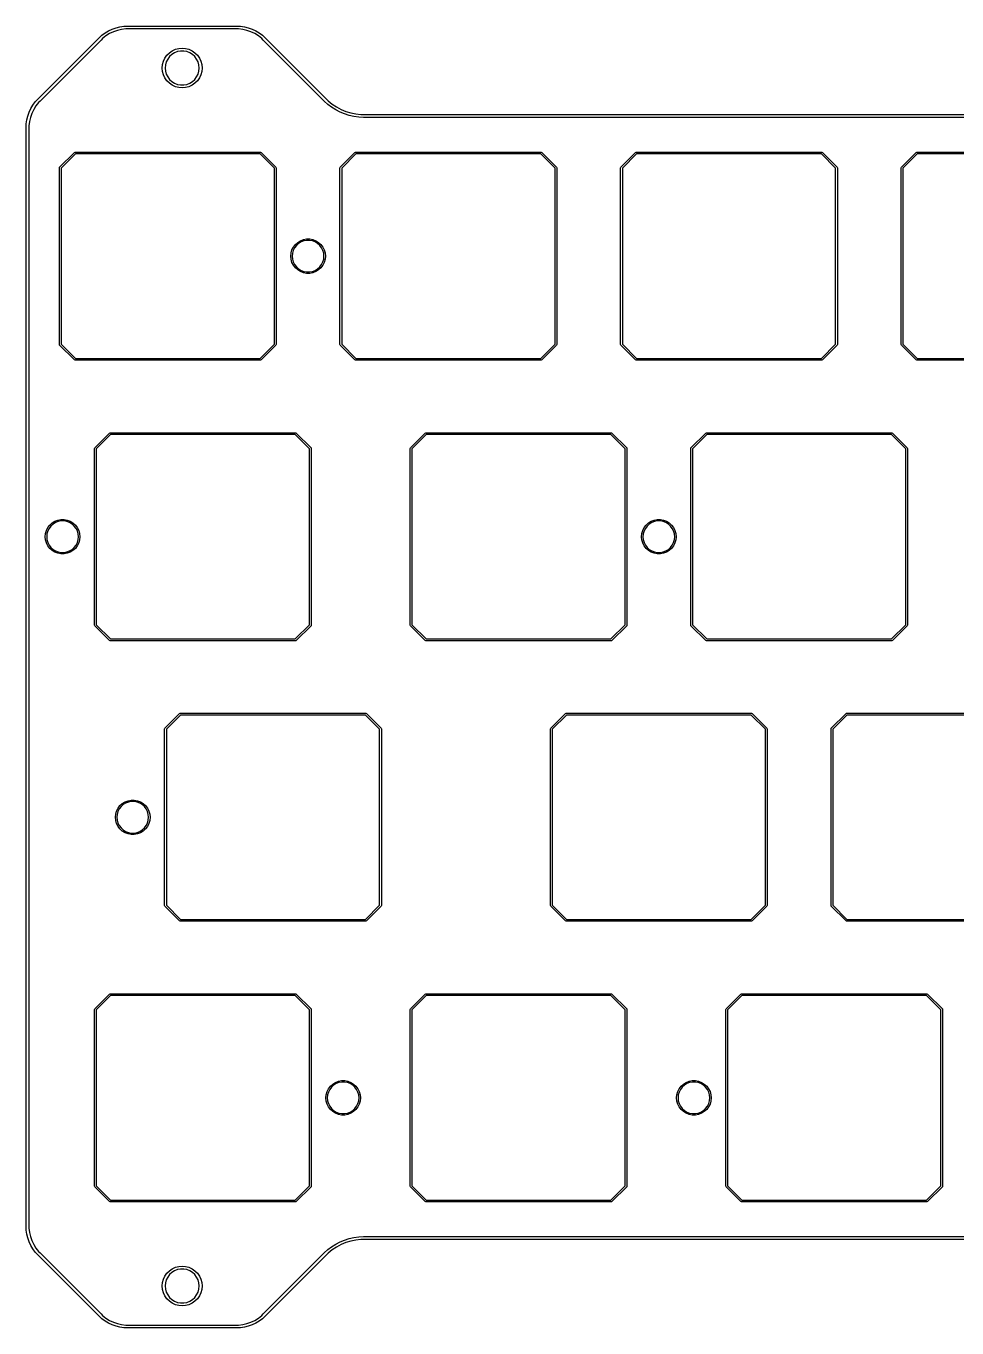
# Model space of a CAD drawing. Extents: x 0.9 to 10.47, y -4.08 to -0.6.
# Drawn here: x 0.902 to 3.391, y -4.084 to -0.604 of the extents above; entities that cross this region are included whole.
import ezdxf

# ---------------------------------------------------------------- set-up
doc = ezdxf.new("R2010")
doc.units = 0
doc.header["$MEASUREMENT"] = 0
doc.layers.add('BLACK', color=7, linetype='CONTINUOUS')

msp = doc.modelspace()

# ---------------------------------------------------------------- linework, layer by layer
at = {"layer": 'BLACK', "linetype": 'CONTINUOUS'}
for p, q in [((1.10525, -0.628392), (1.11387, -0.622005)), ((1.11387, -0.622005), (1.12306, -0.616493)), ((1.12545, -0.623976), (1.11581, -0.630034)), ((1.12306, -0.616493), (1.13275, -0.611909)), ((1.13571, -0.619036), (1.12545, -0.623976)), ((1.13275, -0.611909), (1.14285, -0.608297)), ((1.14645, -0.615275), (1.13571, -0.619036)), ((1.14285, -0.608297), (1.15325, -0.605692)), ((1.15755, -0.612741), (1.14645, -0.615275)), ((1.15325, -0.605692), (1.16385, -0.604119)), ((1.16887, -0.611467), (1.15755, -0.612741)), ((1.16385, -0.604119), (1.17456, -0.603592)), ((1.17456, -0.611466), (1.16887, -0.611467)), ((1.17456, -0.603592), (1.17456, -0.603593)), ((1.17456, -0.603593), (1.17456, -0.603593)), ((1.17456, -0.603593), (1.46471, -0.603593)), ((1.17456, -0.611467), (1.17456, -0.611466)), ((1.46471, -0.611467), (1.17456, -0.611467)), ((1.17456, -0.611467), (1.17456, -0.611467)), ((1.46471, -0.603593), (1.47542, -0.604119)), ((1.4704, -0.611467), (1.46471, -0.611467)), ((1.48172, -0.612742), (1.4704, -0.611467)), ((1.47542, -0.604119), (1.48602, -0.605692)), ((1.49282, -0.615275), (1.48172, -0.612742)), ((1.48602, -0.605692), (1.49642, -0.608297)), ((1.50357, -0.619036), (1.49282, -0.615275)), ((1.49642, -0.608297), (1.50652, -0.611909)), ((1.51383, -0.623976), (1.50357, -0.619036)), ((1.50652, -0.611909), (1.51621, -0.616493)), ((1.52347, -0.630034), (1.51383, -0.623976)), ((1.51621, -0.616493), (1.52541, -0.622005)), ((1.52541, -0.622005), (1.53402, -0.628392)), ((0.934312, -0.798589), (1.09731, -0.635592)), ((1.10288, -0.641159), (0.93988, -0.804157)), ((1.09731, -0.635592), (1.10525, -0.628392)), ((1.09731, -0.635592), (1.09731, -0.635592)), ((1.1069, -0.637134), (1.10288, -0.641159)), ((1.10288, -0.641159), (1.10288, -0.641159)), ((1.11581, -0.630034), (1.1069, -0.637134)), ((1.53237, -0.637134), (1.52347, -0.630034)), ((1.53639, -0.641159), (1.53237, -0.637134)), ((1.53402, -0.628392), (1.54196, -0.635591)), ((1.69939, -0.804157), (1.53639, -0.641159)), ((1.53639, -0.641159), (1.53639, -0.641159)), ((1.54196, -0.635591), (1.54196, -0.635592)), ((1.54196, -0.635592), (1.70496, -0.798589)), ((1.26969, -0.697619), (1.2736, -0.689222)), ((1.2736, -0.689222), (1.27892, -0.681633)), ((1.28097, -0.691861), (1.27723, -0.699372)), ((1.27892, -0.681633), (1.28547, -0.675082)), ((1.28603, -0.685165), (1.28097, -0.691861)), ((1.28547, -0.675082), (1.29306, -0.669768)), ((1.29223, -0.679512), (1.28603, -0.685165)), ((1.29936, -0.675095), (1.29223, -0.679512)), ((1.29306, -0.669768), (1.30145, -0.665853)), ((1.30719, -0.672063), (1.29936, -0.675095)), ((1.30145, -0.665853), (1.3104, -0.663455)), ((1.31544, -0.670522), (1.30719, -0.672063)), ((1.3104, -0.663455), (1.31963, -0.662648)), ((1.32383, -0.670522), (1.31544, -0.670522)), ((1.31963, -0.662648), (1.32886, -0.663455)), ((1.33207, -0.672063), (1.32383, -0.670522)), ((1.32886, -0.663455), (1.33781, -0.665853)), ((1.3399, -0.675095), (1.33207, -0.672063)), ((1.33781, -0.665853), (1.34621, -0.669768)), ((1.34703, -0.679512), (1.3399, -0.675095)), ((1.34621, -0.669768), (1.35379, -0.675082)), ((1.35323, -0.685165), (1.34703, -0.679512)), ((1.35829, -0.691861), (1.35323, -0.685165)), ((1.35379, -0.675082), (1.36035, -0.681633)), ((1.36203, -0.699372), (1.35829, -0.691861)), ((1.36035, -0.681633), (1.36566, -0.689222)), ((1.36566, -0.689222), (1.36958, -0.697619)), ((1.26648, -0.715797), (1.26729, -0.706568)), ((1.26729, -0.725027), (1.26648, -0.715797)), ((1.26729, -0.706568), (1.26969, -0.697619)), ((1.26969, -0.733975), (1.26729, -0.725027)), ((1.27494, -0.707442), (1.27416, -0.715797)), ((1.27416, -0.715797), (1.27494, -0.724152)), ((1.27723, -0.699372), (1.27494, -0.707442)), ((1.27494, -0.724152), (1.27723, -0.732223)), ((1.36433, -0.707442), (1.36203, -0.699372)), ((1.36203, -0.732223), (1.36433, -0.724152)), ((1.3651, -0.715797), (1.36433, -0.707442)), ((1.36433, -0.724152), (1.3651, -0.715797)), ((1.36958, -0.697619), (1.37197, -0.706568)), ((1.37197, -0.725027), (1.36958, -0.733975)), ((1.37197, -0.706568), (1.37278, -0.715797)), ((1.37278, -0.715797), (1.37197, -0.725027)), ((1.2736, -0.742372), (1.26969, -0.733975)), ((1.27892, -0.749961), (1.2736, -0.742372)), ((1.27723, -0.732223), (1.28097, -0.739734)), ((1.28547, -0.756512), (1.27892, -0.749961)), ((1.28097, -0.739734), (1.28603, -0.74643)), ((1.29306, -0.761826), (1.28547, -0.756512)), ((1.28603, -0.74643), (1.29223, -0.752083)), ((1.29223, -0.752083), (1.29936, -0.7565)), ((1.30145, -0.765742), (1.29306, -0.761826)), ((1.29936, -0.7565), (1.30719, -0.759531)), ((1.30719, -0.759531), (1.31544, -0.761073)), ((1.31544, -0.761073), (1.32383, -0.761073)), ((1.32383, -0.761073), (1.33207, -0.759531)), ((1.33207, -0.759531), (1.3399, -0.7565)), ((1.34621, -0.761826), (1.33781, -0.765742)), ((1.3399, -0.7565), (1.34703, -0.752083)), ((1.35379, -0.756512), (1.34621, -0.761826)), ((1.34703, -0.752083), (1.35323, -0.74643)), ((1.35323, -0.74643), (1.35829, -0.739734)), ((1.36035, -0.749961), (1.35379, -0.756512)), ((1.35829, -0.739734), (1.36203, -0.732223)), ((1.36566, -0.742372), (1.36035, -0.749961)), ((1.36958, -0.733975), (1.36566, -0.742372)), ((0.927112, -0.806533), (0.934312, -0.798589)), ((0.934312, -0.798589), (0.934312, -0.798589)), ((1.3104, -0.768139), (1.30145, -0.765742)), ((1.31963, -0.768947), (1.3104, -0.768139)), ((1.32886, -0.768139), (1.31963, -0.768947)), ((1.33781, -0.765742), (1.32886, -0.768139)), ((1.70496, -0.798589), (1.70985, -0.803478)), ((0.907018, -0.844128), (0.910629, -0.834033)), ((0.910629, -0.834033), (0.915213, -0.824341)), ((0.915213, -0.824341), (0.920725, -0.815145)), ((0.922697, -0.826726), (0.917757, -0.836985)), ((0.920725, -0.815145), (0.927112, -0.806533)), ((0.928755, -0.817085), (0.922697, -0.826726)), ((0.935854, -0.808182), (0.928755, -0.817085)), ((0.93988, -0.804157), (0.935854, -0.808182)), ((0.93988, -0.804157), (0.93988, -0.804157)), ((1.70895, -0.812916), (1.69939, -0.804157)), ((1.69939, -0.804157), (1.69939, -0.804157)), ((1.71924, -0.820809), (1.70895, -0.812916)), ((1.70985, -0.803478), (1.72054, -0.812251)), ((1.73017, -0.827775), (1.71924, -0.820809)), ((1.72054, -0.812251), (1.73204, -0.819934)), ((1.74167, -0.833762), (1.73017, -0.827775)), ((1.73204, -0.819934), (1.74423, -0.826453)), ((1.75365, -0.838724), (1.74167, -0.833762)), ((1.74423, -0.826453), (1.75701, -0.831745)), ((1.75701, -0.831745), (1.77024, -0.835759)), ((0.902313, -0.875842), (0.902839, -0.865133)), ((0.902839, -0.865133), (0.904412, -0.854528)), ((0.904412, -0.854528), (0.907018, -0.844128)), ((0.911462, -0.858834), (0.910187, -0.870148)), ((0.913996, -0.847732), (0.911462, -0.858834)), ((0.917757, -0.836985), (0.913996, -0.847732)), ((1.76602, -0.842623), (1.75365, -0.838724)), ((1.77868, -0.845429), (1.76602, -0.842623)), ((1.77024, -0.835759), (1.78381, -0.838457)), ((1.79153, -0.847121), (1.77868, -0.845429)), ((1.78381, -0.838457), (1.79757, -0.839813)), ((1.80448, -0.847687), (1.79153, -0.847121)), ((1.79757, -0.839813), (1.80448, -0.839813)), ((1.80448, -0.839813), (9.57052, -0.839813)), ((9.57052, -0.847687), (1.80448, -0.847687)), ((1.80448, -0.847687), (1.80448, -0.847687)), ((1.80448, -0.847687), (1.80448, -0.847687)), ((0.902313, -3.81166), (0.902313, -0.875842)), ((0.902313, -0.875842), (0.902313, -0.875842)), ((0.910187, -0.870148), (0.910187, -0.875842)), ((0.910187, -0.875842), (0.910187, -0.875842)), ((0.910187, -0.875842), (0.910187, -3.81166)), ((0.992178, -0.980859), (1.03155, -0.941489)), ((1.0342, -0.945522), (0.996211, -0.983508)), ((1.03155, -0.941489), (1.03322, -0.940797)), ((1.03322, -0.940797), (1.52928, -0.940797)), ((1.5283, -0.945522), (1.0342, -0.945522)), ((1.56629, -0.983508), (1.5283, -0.945522)), ((1.52928, -0.940797), (1.53095, -0.941489)), ((1.53095, -0.941489), (1.53095, -0.941489)), ((1.53095, -0.941489), (1.57032, -0.980859)), ((1.74218, -0.980859), (1.78155, -0.941489)), ((1.7842, -0.945522), (1.74621, -0.983508)), ((1.78155, -0.941489), (1.78322, -0.940797)), ((1.78322, -0.940797), (2.27928, -0.940797)), ((2.2783, -0.945522), (1.7842, -0.945522)), ((2.31629, -0.983508), (2.2783, -0.945522)), ((2.27928, -0.940797), (2.28095, -0.941489)), ((2.28095, -0.941489), (2.28095, -0.941489)), ((2.28095, -0.941489), (2.32032, -0.980859)), ((2.49218, -0.980859), (2.53155, -0.941489)), ((2.5342, -0.945522), (2.49621, -0.983508)), ((2.53155, -0.941489), (2.53322, -0.940797)), ((2.53322, -0.940797), (3.02928, -0.940797)), ((3.0283, -0.945522), (2.5342, -0.945522)), ((3.06629, -0.983508), (3.0283, -0.945522)), ((3.02928, -0.940797), (3.03095, -0.941489)), ((3.03095, -0.941489), (3.03095, -0.941489)), ((3.03095, -0.941489), (3.07032, -0.980859)), ((3.24218, -0.980859), (3.28155, -0.941489)), ((3.2842, -0.945522), (3.24621, -0.983508)), ((3.28155, -0.941489), (3.28322, -0.940797)), ((3.28322, -0.940797), (3.77928, -0.940797)), ((3.7783, -0.945522), (3.2842, -0.945522)), ((0.991486, -0.98253), (0.992178, -0.980859)), ((0.991486, -1.45497), (0.991486, -0.98253)), ((0.992178, -0.980859), (0.992178, -0.980859)), ((0.996211, -0.983508), (0.996211, -1.45399)), ((1.56629, -1.45399), (1.56629, -0.983508)), ((1.57032, -0.980859), (1.57101, -0.982529)), ((1.57101, -0.982529), (1.57101, -0.98253)), ((1.57101, -0.98253), (1.57101, -1.45497)), ((1.74149, -0.98253), (1.74218, -0.980859)), ((1.74149, -1.45497), (1.74149, -0.98253)), ((1.74218, -0.980859), (1.74218, -0.980859)), ((1.74621, -0.983508), (1.74621, -1.45399)), ((2.31629, -1.45399), (2.31629, -0.983508)), ((2.32032, -0.980859), (2.32101, -0.982529)), ((2.32101, -0.982529), (2.32101, -0.98253)), ((2.32101, -0.98253), (2.32101, -1.45497)), ((2.49149, -0.98253), (2.49218, -0.980859)), ((2.49149, -1.45497), (2.49149, -0.98253)), ((2.49218, -0.980859), (2.49218, -0.980859)), ((2.49621, -0.983508), (2.49621, -1.45399)), ((3.06629, -1.45399), (3.06629, -0.983508)), ((3.07032, -0.980859), (3.07101, -0.98253)), ((3.07101, -0.98253), (3.07101, -1.45497)), ((3.24149, -0.98253), (3.24218, -0.980859)), ((3.24149, -1.45497), (3.24149, -0.98253)), ((3.24218, -0.980859), (3.24218, -0.980859)), ((3.24621, -0.983508), (3.24621, -1.45399)), ((1.62214, -1.18765), (1.62843, -1.18191)), ((1.62843, -1.18191), (1.63567, -1.17743)), ((1.63735, -1.18079), (1.63069, -1.18491)), ((1.63567, -1.17743), (1.64362, -1.17435)), ((1.64464, -1.17796), (1.63735, -1.18079)), ((1.64362, -1.17435), (1.65199, -1.17278)), ((1.65234, -1.17652), (1.64464, -1.17796)), ((1.65199, -1.17278), (1.66051, -1.17278)), ((1.66016, -1.17652), (1.65234, -1.17652)), ((1.66786, -1.17796), (1.66016, -1.17652)), ((1.66051, -1.17278), (1.66888, -1.17435)), ((1.67515, -1.18079), (1.66786, -1.17796)), ((1.66888, -1.17435), (1.67683, -1.17743)), ((1.68181, -1.18491), (1.67515, -1.18079)), ((1.67683, -1.17743), (1.68407, -1.18191)), ((1.68407, -1.18191), (1.69036, -1.18765)), ((1.61009, -1.21875), (1.61087, -1.21027)), ((1.61087, -1.21027), (1.6132, -1.20207)), ((1.6132, -1.20207), (1.617, -1.19445)), ((1.61457, -1.21096), (1.61384, -1.21875)), ((1.61671, -1.20343), (1.61457, -1.21096)), ((1.6202, -1.19643), (1.61671, -1.20343)), ((1.617, -1.19445), (1.62214, -1.18765)), ((1.62491, -1.19018), (1.6202, -1.19643)), ((1.63069, -1.18491), (1.62491, -1.19018)), ((1.68759, -1.19018), (1.68181, -1.18491)), ((1.6923, -1.19643), (1.68759, -1.19018)), ((1.69036, -1.18765), (1.6955, -1.19445)), ((1.69579, -1.20343), (1.6923, -1.19643)), ((1.6955, -1.19445), (1.6993, -1.20207)), ((1.69793, -1.21096), (1.69579, -1.20343)), ((1.69866, -1.21875), (1.69793, -1.21096)), ((1.6993, -1.20207), (1.70163, -1.21027)), ((1.70163, -1.21027), (1.70241, -1.21875)), ((1.61087, -1.22723), (1.61009, -1.21875)), ((1.6132, -1.23543), (1.61087, -1.22723)), ((1.617, -1.24305), (1.6132, -1.23543)), ((1.61384, -1.21875), (1.61457, -1.22654)), ((1.61457, -1.22654), (1.61671, -1.23407)), ((1.61671, -1.23407), (1.6202, -1.24107)), ((1.62214, -1.24985), (1.617, -1.24305)), ((1.6202, -1.24107), (1.62491, -1.24732)), ((1.62843, -1.25559), (1.62214, -1.24985)), ((1.62491, -1.24732), (1.63069, -1.25259)), ((1.63069, -1.25259), (1.63735, -1.25671)), ((1.67515, -1.25671), (1.68181, -1.25259)), ((1.68181, -1.25259), (1.68759, -1.24732)), ((1.69036, -1.24985), (1.68407, -1.25559)), ((1.68759, -1.24732), (1.6923, -1.24107)), ((1.6955, -1.24305), (1.69036, -1.24985)), ((1.6923, -1.24107), (1.69579, -1.23407)), ((1.6993, -1.23543), (1.6955, -1.24305)), ((1.69579, -1.23407), (1.69793, -1.22654)), ((1.69793, -1.22654), (1.69866, -1.21875)), ((1.70163, -1.22723), (1.6993, -1.23543)), ((1.70241, -1.21875), (1.70163, -1.22723)), ((1.63567, -1.26007), (1.62843, -1.25559)), ((1.64362, -1.26315), (1.63567, -1.26007)), ((1.63735, -1.25671), (1.64464, -1.25954)), ((1.65199, -1.26472), (1.64362, -1.26315)), ((1.64464, -1.25954), (1.65234, -1.26098)), ((1.66051, -1.26472), (1.65199, -1.26472)), ((1.65234, -1.26098), (1.66016, -1.26098)), ((1.66016, -1.26098), (1.66786, -1.25954)), ((1.66888, -1.26315), (1.66051, -1.26472)), ((1.66786, -1.25954), (1.67515, -1.25671)), ((1.67683, -1.26007), (1.66888, -1.26315)), ((1.68407, -1.25559), (1.67683, -1.26007)), ((0.992178, -1.45664), (0.991486, -1.45497)), ((1.03155, -1.49601), (0.992178, -1.45664)), ((0.996211, -1.45399), (1.0342, -1.49198)), ((1.5283, -1.49198), (1.56629, -1.45399)), ((1.57032, -1.45664), (1.53095, -1.49601)), ((1.57101, -1.45497), (1.57032, -1.45664)), ((1.74218, -1.45664), (1.74149, -1.45497)), ((1.78155, -1.49601), (1.74218, -1.45664)), ((1.74218, -1.45664), (1.74218, -1.45664)), ((1.74621, -1.45399), (1.7842, -1.49198)), ((2.2783, -1.49198), (2.31629, -1.45399)), ((2.32032, -1.45664), (2.28095, -1.49601)), ((2.32101, -1.45497), (2.32032, -1.45664)), ((2.49218, -1.45664), (2.49149, -1.45497)), ((2.53155, -1.49601), (2.49218, -1.45664)), ((2.49218, -1.45664), (2.49218, -1.45664)), ((2.49621, -1.45399), (2.5342, -1.49198)), ((3.0283, -1.49198), (3.06629, -1.45399)), ((3.07032, -1.45664), (3.03095, -1.49601)), ((3.07101, -1.45497), (3.07032, -1.45664)), ((3.24218, -1.45664), (3.24149, -1.45497)), ((3.28155, -1.49601), (3.24218, -1.45664)), ((3.24218, -1.45664), (3.24218, -1.45664)), ((3.24621, -1.45399), (3.2842, -1.49198)), ((1.03322, -1.4967), (1.03155, -1.49601)), ((1.0342, -1.49198), (1.5283, -1.49198)), ((1.53095, -1.49601), (1.52928, -1.4967)), ((1.78322, -1.4967), (1.78155, -1.49601)), ((1.7842, -1.49198), (2.2783, -1.49198)), ((2.28095, -1.49601), (2.27928, -1.4967)), ((2.53322, -1.4967), (2.53155, -1.49601)), ((2.5342, -1.49198), (3.0283, -1.49198)), ((3.03095, -1.49601), (3.02928, -1.4967)), ((3.28322, -1.4967), (3.28155, -1.49601)), ((3.2842, -1.49198), (3.7783, -1.49198)), ((1.52928, -1.4967), (1.03322, -1.4967)), ((2.27928, -1.4967), (1.78322, -1.4967)), ((3.02928, -1.4967), (2.53322, -1.4967)), ((3.77928, -1.4967), (3.28322, -1.4967)), ((1.08593, -1.73086), (1.1253, -1.69149)), ((1.12795, -1.69552), (1.08996, -1.73351)), ((1.1253, -1.69149), (1.12697, -1.6908)), ((1.12697, -1.6908), (1.62303, -1.6908)), ((1.62205, -1.69552), (1.12795, -1.69552)), ((1.66004, -1.73351), (1.62205, -1.69552)), ((1.62303, -1.6908), (1.6247, -1.69149)), ((1.6247, -1.69149), (1.6247, -1.69149)), ((1.6247, -1.69149), (1.66407, -1.73086)), ((1.92968, -1.73086), (1.96905, -1.69149)), ((1.9717, -1.69552), (1.93371, -1.73351)), ((1.96905, -1.69149), (1.97072, -1.6908)), ((1.97072, -1.6908), (2.46678, -1.6908)), ((2.4658, -1.69552), (1.9717, -1.69552)), ((2.50379, -1.73351), (2.4658, -1.69552)), ((2.46678, -1.6908), (2.46845, -1.69149)), ((2.46845, -1.69149), (2.46845, -1.69149)), ((2.46845, -1.69149), (2.50782, -1.73086)), ((2.67968, -1.73086), (2.71905, -1.69149)), ((2.7217, -1.69552), (2.68371, -1.73351)), ((2.71905, -1.69149), (2.72072, -1.6908)), ((2.72072, -1.6908), (3.21678, -1.6908)), ((3.2158, -1.69552), (2.7217, -1.69552)), ((3.25379, -1.73351), (3.2158, -1.69552)), ((3.21678, -1.6908), (3.21845, -1.69149)), ((3.21845, -1.69149), (3.21845, -1.69149)), ((3.21845, -1.69149), (3.25782, -1.73086)), ((1.08524, -1.73253), (1.08593, -1.73086)), ((1.08524, -2.20497), (1.08524, -1.73253)), ((1.08593, -1.73086), (1.08593, -1.73086)), ((1.08996, -1.73351), (1.08996, -2.20399)), ((1.66004, -2.20399), (1.66004, -1.73351)), ((1.66407, -1.73086), (1.66476, -1.73253)), ((1.66476, -1.73253), (1.66476, -1.73253)), ((1.66476, -1.73253), (1.66476, -2.20497)), ((1.92899, -1.73253), (1.92968, -1.73086)), ((1.92899, -2.20497), (1.92899, -1.73253)), ((1.92968, -1.73086), (1.92968, -1.73086)), ((1.93371, -1.73351), (1.93371, -2.20399)), ((2.50379, -2.20399), (2.50379, -1.73351)), ((2.50782, -1.73086), (2.50851, -1.73253)), ((2.50851, -1.73253), (2.50851, -1.73253)), ((2.50851, -1.73253), (2.50851, -2.20497)), ((2.67899, -1.73253), (2.67968, -1.73086)), ((2.67899, -2.20497), (2.67899, -1.73253)), ((2.68371, -1.73351), (2.68371, -2.20399)), ((3.25379, -2.20399), (3.25379, -1.73351)), ((3.25782, -1.73086), (3.25851, -1.73253)), ((3.25851, -1.73253), (3.25851, -1.73253)), ((3.25851, -1.73253), (3.25851, -2.20497)), ((0.956955, -1.95207), (0.960752, -1.94445)), ((0.963945, -1.94643), (0.960457, -1.95343)), ((0.960752, -1.94445), (0.965885, -1.93765)), ((0.968661, -1.94018), (0.963945, -1.94643)), ((0.965885, -1.93765), (0.972181, -1.93191)), ((0.974444, -1.93491), (0.968661, -1.94018)), ((0.972181, -1.93191), (0.979424, -1.92743)), ((0.981098, -1.93079), (0.974444, -1.93491)), ((0.979424, -1.92743), (0.987367, -1.92435)), ((0.988395, -1.92796), (0.981098, -1.93079)), ((0.987367, -1.92435), (0.995741, -1.92278)), ((0.996087, -1.92652), (0.988395, -1.92796)), ((0.995741, -1.92278), (1.00426, -1.92278)), ((1.00391, -1.92652), (0.996087, -1.92652)), ((1.01161, -1.92796), (1.00391, -1.92652)), ((1.00426, -1.92278), (1.01263, -1.92435)), ((1.0189, -1.93079), (1.01161, -1.92796)), ((1.01263, -1.92435), (1.02058, -1.92743)), ((1.02556, -1.93491), (1.0189, -1.93079)), ((1.02058, -1.92743), (1.02782, -1.93191)), ((1.03134, -1.94018), (1.02556, -1.93491)), ((1.02782, -1.93191), (1.03411, -1.93765)), ((1.03605, -1.94643), (1.03134, -1.94018)), ((1.03411, -1.93765), (1.03925, -1.94445)), ((1.03954, -1.95343), (1.03605, -1.94643)), ((1.03925, -1.94445), (1.04305, -1.95207)), ((2.5507, -1.95207), (2.5545, -1.94445)), ((2.5577, -1.94643), (2.55421, -1.95343)), ((2.5545, -1.94445), (2.55964, -1.93765)), ((2.56241, -1.94018), (2.5577, -1.94643)), ((2.55964, -1.93765), (2.56593, -1.93191)), ((2.56819, -1.93491), (2.56241, -1.94018)), ((2.56593, -1.93191), (2.57317, -1.92743)), ((2.57485, -1.93079), (2.56819, -1.93491)), ((2.57317, -1.92743), (2.58112, -1.92435)), ((2.58214, -1.92796), (2.57485, -1.93079)), ((2.58112, -1.92435), (2.58949, -1.92278)), ((2.58984, -1.92652), (2.58214, -1.92796)), ((2.58949, -1.92278), (2.59801, -1.92278)), ((2.59766, -1.92652), (2.58984, -1.92652)), ((2.60536, -1.92796), (2.59766, -1.92652)), ((2.59801, -1.92278), (2.60638, -1.92435)), ((2.61265, -1.93079), (2.60536, -1.92796)), ((2.60638, -1.92435), (2.61433, -1.92743)), ((2.61931, -1.93491), (2.61265, -1.93079)), ((2.61433, -1.92743), (2.62157, -1.93191)), ((2.62509, -1.94018), (2.61931, -1.93491)), ((2.62157, -1.93191), (2.62786, -1.93765)), ((2.6298, -1.94643), (2.62509, -1.94018)), ((2.62786, -1.93765), (2.633, -1.94445)), ((2.63329, -1.95343), (2.6298, -1.94643)), ((2.633, -1.94445), (2.6368, -1.95207)), ((0.953837, -1.96875), (0.954623, -1.96027)), ((0.954623, -1.97723), (0.953837, -1.96875)), ((0.954623, -1.96027), (0.956955, -1.95207)), ((0.956955, -1.98543), (0.954623, -1.97723)), ((0.958315, -1.96096), (0.957593, -1.96875)), ((0.957593, -1.96875), (0.958315, -1.97654)), ((0.960457, -1.95343), (0.958315, -1.96096)), ((0.958315, -1.97654), (0.960457, -1.98407)), ((1.04168, -1.96096), (1.03954, -1.95343)), ((1.03954, -1.98407), (1.04168, -1.97654)), ((1.04241, -1.96875), (1.04168, -1.96096)), ((1.04168, -1.97654), (1.04241, -1.96875)), ((1.04305, -1.95207), (1.04538, -1.96027)), ((1.04538, -1.97723), (1.04305, -1.98543)), ((1.04538, -1.96027), (1.04616, -1.96875)), ((1.04616, -1.96875), (1.04538, -1.97723)), ((2.54759, -1.96875), (2.54837, -1.96027)), ((2.54837, -1.97723), (2.54759, -1.96875)), ((2.54837, -1.96027), (2.5507, -1.95207)), ((2.5507, -1.98543), (2.54837, -1.97723)), ((2.55207, -1.96096), (2.55134, -1.96875)), ((2.55134, -1.96875), (2.55207, -1.97654)), ((2.55421, -1.95343), (2.55207, -1.96096)), ((2.55207, -1.97654), (2.55421, -1.98407)), ((2.63543, -1.96096), (2.63329, -1.95343)), ((2.63329, -1.98407), (2.63543, -1.97654)), ((2.63616, -1.96875), (2.63543, -1.96096)), ((2.63543, -1.97654), (2.63616, -1.96875)), ((2.6368, -1.95207), (2.63913, -1.96027)), ((2.63913, -1.97723), (2.6368, -1.98543)), ((2.63913, -1.96027), (2.63991, -1.96875)), ((2.63991, -1.96875), (2.63913, -1.97723)), ((0.960752, -1.99305), (0.956955, -1.98543)), ((0.960457, -1.98407), (0.963945, -1.99107)), ((0.965885, -1.99985), (0.960752, -1.99305)), ((0.963945, -1.99107), (0.968661, -1.99732)), ((0.972181, -2.00559), (0.965885, -1.99985)), ((0.968661, -1.99732), (0.974444, -2.00259)), ((0.979424, -2.01007), (0.972181, -2.00559)), ((0.974444, -2.00259), (0.981098, -2.00671)), ((0.987367, -2.01315), (0.979424, -2.01007)), ((0.981098, -2.00671), (0.988395, -2.00954)), ((0.995741, -2.01472), (0.987367, -2.01315)), ((0.988395, -2.00954), (0.996087, -2.01098)), ((1.00426, -2.01472), (0.995741, -2.01472)), ((0.996087, -2.01098), (1.00391, -2.01098)), ((1.00391, -2.01098), (1.01161, -2.00954)), ((1.01263, -2.01315), (1.00426, -2.01472)), ((1.01161, -2.00954), (1.0189, -2.00671)), ((1.02058, -2.01007), (1.01263, -2.01315)), ((1.0189, -2.00671), (1.02556, -2.00259)), ((1.02782, -2.00559), (1.02058, -2.01007)), ((1.02556, -2.00259), (1.03134, -1.99732)), ((1.03411, -1.99985), (1.02782, -2.00559)), ((1.03134, -1.99732), (1.03605, -1.99107)), ((1.03925, -1.99305), (1.03411, -1.99985)), ((1.03605, -1.99107), (1.03954, -1.98407)), ((1.04305, -1.98543), (1.03925, -1.99305)), ((2.5545, -1.99305), (2.5507, -1.98543)), ((2.55421, -1.98407), (2.5577, -1.99107)), ((2.55964, -1.99985), (2.5545, -1.99305)), ((2.5577, -1.99107), (2.56241, -1.99732)), ((2.56593, -2.00559), (2.55964, -1.99985)), ((2.56241, -1.99732), (2.56819, -2.00259)), ((2.57317, -2.01007), (2.56593, -2.00559)), ((2.56819, -2.00259), (2.57485, -2.00671)), ((2.58112, -2.01315), (2.57317, -2.01007)), ((2.57485, -2.00671), (2.58214, -2.00954)), ((2.58949, -2.01472), (2.58112, -2.01315)), ((2.58214, -2.00954), (2.58984, -2.01098)), ((2.59801, -2.01472), (2.58949, -2.01472)), ((2.58984, -2.01098), (2.59766, -2.01098)), ((2.59766, -2.01098), (2.60536, -2.00954)), ((2.60638, -2.01315), (2.59801, -2.01472)), ((2.60536, -2.00954), (2.61265, -2.00671)), ((2.61433, -2.01007), (2.60638, -2.01315)), ((2.61265, -2.00671), (2.61931, -2.00259)), ((2.62157, -2.00559), (2.61433, -2.01007)), ((2.61931, -2.00259), (2.62509, -1.99732)), ((2.62786, -1.99985), (2.62157, -2.00559)), ((2.62509, -1.99732), (2.6298, -1.99107)), ((2.633, -1.99305), (2.62786, -1.99985)), ((2.6298, -1.99107), (2.63329, -1.98407)), ((2.6368, -1.98543), (2.633, -1.99305)), ((1.08593, -2.20664), (1.08524, -2.20497)), ((1.1253, -2.24601), (1.08593, -2.20664)), ((1.08593, -2.20664), (1.08593, -2.20664)), ((1.08996, -2.20399), (1.12795, -2.24198)), ((1.62205, -2.24198), (1.66004, -2.20399)), ((1.66407, -2.20664), (1.6247, -2.24601)), ((1.66476, -2.20497), (1.66407, -2.20664)), ((1.92968, -2.20664), (1.92899, -2.20497)), ((1.96905, -2.24601), (1.92968, -2.20664)), ((1.92968, -2.20664), (1.92968, -2.20664)), ((1.93371, -2.20399), (1.9717, -2.24198)), ((2.4658, -2.24198), (2.50379, -2.20399)), ((2.50782, -2.20664), (2.46845, -2.24601)), ((2.50851, -2.20497), (2.50782, -2.20664)), ((2.67968, -2.20664), (2.67899, -2.20497)), ((2.71905, -2.24601), (2.67968, -2.20664)), ((2.67968, -2.20664), (2.67968, -2.20664)), ((2.68371, -2.20399), (2.7217, -2.24198)), ((3.2158, -2.24198), (3.25379, -2.20399)), ((3.25782, -2.20664), (3.21845, -2.24601)), ((3.25851, -2.20497), (3.25782, -2.20664)), ((1.12697, -2.2467), (1.1253, -2.24601)), ((1.62303, -2.2467), (1.12697, -2.2467)), ((1.12795, -2.24198), (1.62205, -2.24198)), ((1.6247, -2.24601), (1.62303, -2.2467)), ((1.6247, -2.24601), (1.6247, -2.24601)), ((1.97072, -2.2467), (1.96905, -2.24601)), ((2.46678, -2.2467), (1.97072, -2.2467)), ((1.9717, -2.24198), (2.4658, -2.24198)), ((2.46845, -2.24601), (2.46678, -2.2467)), ((2.46845, -2.24601), (2.46845, -2.24601)), ((2.72072, -2.2467), (2.71905, -2.24601)), ((3.21678, -2.2467), (2.72072, -2.2467)), ((2.7217, -2.24198), (3.2158, -2.24198)), ((3.21845, -2.24601), (3.21678, -2.2467)), ((3.21845, -2.24601), (3.21845, -2.24601)), ((1.27343, -2.48086), (1.3128, -2.44149)), ((1.31545, -2.44552), (1.27746, -2.48351)), ((1.3128, -2.44149), (1.31447, -2.4408)), ((1.31447, -2.4408), (1.81053, -2.4408)), ((1.80955, -2.44552), (1.31545, -2.44552)), ((1.84754, -2.48351), (1.80955, -2.44552)), ((1.81053, -2.4408), (1.8122, -2.44149)), ((1.8122, -2.44149), (1.8122, -2.44149)), ((1.8122, -2.44149), (1.85157, -2.48086)), ((2.30468, -2.48086), (2.34405, -2.44149)), ((2.3467, -2.44552), (2.30871, -2.48351)), ((2.34405, -2.44149), (2.34572, -2.4408)), ((2.34572, -2.4408), (2.84178, -2.4408)), ((2.8408, -2.44552), (2.3467, -2.44552)), ((2.87879, -2.48351), (2.8408, -2.44552)), ((2.84178, -2.4408), (2.84345, -2.44149)), ((2.84345, -2.44149), (2.84345, -2.44149)), ((2.84345, -2.44149), (2.88282, -2.48086)), ((3.05468, -2.48086), (3.09405, -2.44149)), ((3.0967, -2.44552), (3.05871, -2.48351)), ((3.09405, -2.44149), (3.09572, -2.4408)), ((3.09572, -2.4408), (3.59178, -2.4408)), ((3.5908, -2.44552), (3.0967, -2.44552)), ((1.27274, -2.48253), (1.27343, -2.48086)), ((1.27274, -2.95497), (1.27274, -2.48253)), ((1.27343, -2.48086), (1.27343, -2.48086)), ((1.27746, -2.48351), (1.27746, -2.95399)), ((1.84754, -2.95399), (1.84754, -2.48351)), ((1.85157, -2.48086), (1.85226, -2.48253)), ((1.85226, -2.48253), (1.85226, -2.95497)), ((2.30399, -2.48253), (2.30468, -2.48086)), ((2.30399, -2.95497), (2.30399, -2.48253)), ((2.30468, -2.48086), (2.30468, -2.48086)), ((2.30871, -2.48351), (2.30871, -2.95399)), ((2.87879, -2.95399), (2.87879, -2.48351)), ((2.88282, -2.48086), (2.88351, -2.48253)), ((2.88351, -2.48253), (2.88351, -2.95497)), ((3.05399, -2.48253), (3.05468, -2.48086)), ((3.05399, -2.95497), (3.05399, -2.48253)), ((3.05468, -2.48086), (3.05468, -2.48086)), ((3.05871, -2.48351), (3.05871, -2.95399)), ((1.15968, -2.68191), (1.16692, -2.67743)), ((1.16692, -2.67743), (1.17487, -2.67435)), ((1.17589, -2.67796), (1.1686, -2.68079)), ((1.17487, -2.67435), (1.18324, -2.67278)), ((1.18359, -2.67652), (1.17589, -2.67796)), ((1.18324, -2.67278), (1.19176, -2.67278)), ((1.19141, -2.67652), (1.18359, -2.67652)), ((1.19911, -2.67796), (1.19141, -2.67652)), ((1.19176, -2.67278), (1.20013, -2.67435)), ((1.2064, -2.68079), (1.19911, -2.67796)), ((1.20013, -2.67435), (1.20808, -2.67743)), ((1.20808, -2.67743), (1.21532, -2.68191)), ((1.14134, -2.71875), (1.14212, -2.71027)), ((1.14212, -2.71027), (1.14445, -2.70207)), ((1.14445, -2.70207), (1.14825, -2.69445)), ((1.14582, -2.71096), (1.14509, -2.71875)), ((1.14796, -2.70343), (1.14582, -2.71096)), ((1.15145, -2.69643), (1.14796, -2.70343)), ((1.14825, -2.69445), (1.15339, -2.68765)), ((1.15616, -2.69018), (1.15145, -2.69643)), ((1.15339, -2.68765), (1.15968, -2.68191)), ((1.16194, -2.68491), (1.15616, -2.69018)), ((1.1686, -2.68079), (1.16194, -2.68491)), ((1.21306, -2.68491), (1.2064, -2.68079)), ((1.21884, -2.69018), (1.21306, -2.68491)), ((1.21532, -2.68191), (1.22161, -2.68765)), ((1.22355, -2.69643), (1.21884, -2.69018)), ((1.22161, -2.68765), (1.22675, -2.69445)), ((1.22704, -2.70343), (1.22355, -2.69643)), ((1.22675, -2.69445), (1.23055, -2.70207)), ((1.22918, -2.71096), (1.22704, -2.70343)), ((1.22991, -2.71875), (1.22918, -2.71096)), ((1.23055, -2.70207), (1.23288, -2.71027)), ((1.23288, -2.71027), (1.23366, -2.71875)), ((1.14212, -2.72723), (1.14134, -2.71875)), ((1.14445, -2.73543), (1.14212, -2.72723)), ((1.14825, -2.74305), (1.14445, -2.73543)), ((1.14509, -2.71875), (1.14582, -2.72654)), ((1.14582, -2.72654), (1.14796, -2.73407)), ((1.14796, -2.73407), (1.15145, -2.74107)), ((1.15339, -2.74985), (1.14825, -2.74305)), ((1.15145, -2.74107), (1.15616, -2.74732)), ((1.15616, -2.74732), (1.16194, -2.75259)), ((1.21306, -2.75259), (1.21884, -2.74732)), ((1.21884, -2.74732), (1.22355, -2.74107)), ((1.22675, -2.74305), (1.22161, -2.74985)), ((1.22355, -2.74107), (1.22704, -2.73407)), ((1.23055, -2.73543), (1.22675, -2.74305)), ((1.22704, -2.73407), (1.22918, -2.72654)), ((1.22918, -2.72654), (1.22991, -2.71875)), ((1.23288, -2.72723), (1.23055, -2.73543)), ((1.23366, -2.71875), (1.23288, -2.72723)), ((1.15968, -2.75559), (1.15339, -2.74985)), ((1.16692, -2.76007), (1.15968, -2.75559)), ((1.16194, -2.75259), (1.1686, -2.75671)), ((1.17487, -2.76315), (1.16692, -2.76007)), ((1.1686, -2.75671), (1.17589, -2.75954)), ((1.18324, -2.76472), (1.17487, -2.76315)), ((1.17589, -2.75954), (1.18359, -2.76098)), ((1.19176, -2.76472), (1.18324, -2.76472)), ((1.18359, -2.76098), (1.19141, -2.76098)), ((1.19141, -2.76098), (1.19911, -2.75954)), ((1.20013, -2.76315), (1.19176, -2.76472)), ((1.19911, -2.75954), (1.2064, -2.75671)), ((1.20808, -2.76007), (1.20013, -2.76315)), ((1.2064, -2.75671), (1.21306, -2.75259)), ((1.21532, -2.75559), (1.20808, -2.76007)), ((1.22161, -2.74985), (1.21532, -2.75559)), ((1.27343, -2.95664), (1.27274, -2.95497)), ((1.3128, -2.99601), (1.27343, -2.95664)), ((1.27746, -2.95399), (1.31545, -2.99198)), ((1.80955, -2.99198), (1.84754, -2.95399)), ((1.85157, -2.95664), (1.8122, -2.99601)), ((1.85226, -2.95497), (1.85157, -2.95664)), ((2.30468, -2.95664), (2.30399, -2.95497)), ((2.34405, -2.99601), (2.30468, -2.95664)), ((2.30871, -2.95399), (2.3467, -2.99198)), ((2.8408, -2.99198), (2.87879, -2.95399)), ((2.88282, -2.95664), (2.84345, -2.99601)), ((2.88351, -2.95497), (2.88282, -2.95664)), ((3.05468, -2.95664), (3.05399, -2.95497)), ((3.09405, -2.99601), (3.05468, -2.95664)), ((3.05871, -2.95399), (3.0967, -2.99198)), ((1.31545, -2.99198), (1.80955, -2.99198)), ((2.3467, -2.99198), (2.8408, -2.99198)), ((3.0967, -2.99198), (3.5908, -2.99198)), ((1.31447, -2.9967), (1.3128, -2.99601)), ((1.81053, -2.9967), (1.31447, -2.9967)), ((1.8122, -2.99601), (1.81053, -2.9967)), ((1.8122, -2.99601), (1.8122, -2.99601)), ((2.34572, -2.9967), (2.34405, -2.99601)), ((2.84178, -2.9967), (2.34572, -2.9967)), ((2.84345, -2.99601), (2.84178, -2.9967)), ((2.84345, -2.99601), (2.84345, -2.99601)), ((3.09572, -2.9967), (3.09405, -2.99601)), ((3.59178, -2.9967), (3.09572, -2.9967)), ((1.08593, -3.23086), (1.1253, -3.19149)), ((1.12795, -3.19552), (1.08996, -3.23351)), ((1.1253, -3.19149), (1.12697, -3.1908)), ((1.12697, -3.1908), (1.62303, -3.1908)), ((1.62205, -3.19552), (1.12795, -3.19552)), ((1.66004, -3.23351), (1.62205, -3.19552)), ((1.62303, -3.1908), (1.6247, -3.19149)), ((1.6247, -3.19149), (1.6247, -3.19149)), ((1.6247, -3.19149), (1.66407, -3.23086)), ((1.92968, -3.23086), (1.96905, -3.19149)), ((1.9717, -3.19552), (1.93371, -3.23351)), ((1.96905, -3.19149), (1.97072, -3.1908)), ((1.97072, -3.1908), (2.46678, -3.1908)), ((2.4658, -3.19552), (1.9717, -3.19552)), ((2.50379, -3.23351), (2.4658, -3.19552)), ((2.46678, -3.1908), (2.46845, -3.19149)), ((2.46845, -3.19149), (2.46845, -3.19149)), ((2.46845, -3.19149), (2.50782, -3.23086)), ((2.77343, -3.23086), (2.8128, -3.19149)), ((2.81545, -3.19552), (2.77746, -3.23351)), ((2.8128, -3.19149), (2.81447, -3.1908)), ((2.81447, -3.1908), (3.31053, -3.1908)), ((3.30955, -3.19552), (2.81545, -3.19552)), ((3.34754, -3.23351), (3.30955, -3.19552)), ((3.31053, -3.1908), (3.3122, -3.19149)), ((3.3122, -3.19149), (3.3122, -3.19149)), ((3.3122, -3.19149), (3.35157, -3.23086)), ((1.08524, -3.23253), (1.08593, -3.23086)), ((1.08524, -3.70497), (1.08524, -3.23253)), ((1.08996, -3.23351), (1.08996, -3.70399)), ((1.66004, -3.70399), (1.66004, -3.23351)), ((1.66407, -3.23086), (1.66476, -3.23253)), ((1.66476, -3.23253), (1.66476, -3.23253)), ((1.66476, -3.23253), (1.66476, -3.70497)), ((1.92899, -3.23253), (1.92968, -3.23086)), ((1.92899, -3.70497), (1.92899, -3.23253)), ((1.93371, -3.23351), (1.93371, -3.70399)), ((2.50379, -3.70399), (2.50379, -3.23351)), ((2.50782, -3.23086), (2.50851, -3.23253)), ((2.50851, -3.23253), (2.50851, -3.23253)), ((2.50851, -3.23253), (2.50851, -3.70497)), ((2.77274, -3.23253), (2.77343, -3.23086)), ((2.77274, -3.70497), (2.77274, -3.23253)), ((2.77746, -3.23351), (2.77746, -3.70399)), ((3.34754, -3.70399), (3.34754, -3.23351)), ((3.35157, -3.23086), (3.35226, -3.23253)), ((3.35226, -3.23253), (3.35226, -3.23253)), ((3.35226, -3.23253), (3.35226, -3.70497)), ((1.70695, -3.45207), (1.71075, -3.44445)), ((1.71075, -3.44445), (1.71589, -3.43765)), ((1.71866, -3.44018), (1.71395, -3.44643)), ((1.71589, -3.43765), (1.72218, -3.43191)), ((1.72444, -3.43491), (1.71866, -3.44018)), ((1.72218, -3.43191), (1.72942, -3.42743)), ((1.7311, -3.43079), (1.72444, -3.43491)), ((1.72942, -3.42743), (1.73737, -3.42435)), ((1.73839, -3.42796), (1.7311, -3.43079)), ((1.73737, -3.42435), (1.74574, -3.42278)), ((1.74609, -3.42652), (1.73839, -3.42796)), ((1.74574, -3.42278), (1.75426, -3.42278)), ((1.75391, -3.42652), (1.74609, -3.42652)), ((1.76161, -3.42796), (1.75391, -3.42652)), ((1.75426, -3.42278), (1.76263, -3.42435)), ((1.7689, -3.43079), (1.76161, -3.42796)), ((1.76263, -3.42435), (1.77058, -3.42743)), ((1.77556, -3.43491), (1.7689, -3.43079)), ((1.77058, -3.42743), (1.77782, -3.43191)), ((1.78134, -3.44018), (1.77556, -3.43491)), ((1.77782, -3.43191), (1.78411, -3.43765)), ((1.78605, -3.44643), (1.78134, -3.44018)), ((1.78411, -3.43765), (1.78925, -3.44445)), ((1.78925, -3.44445), (1.79305, -3.45207)), ((2.64445, -3.45207), (2.64825, -3.44445)), ((2.64825, -3.44445), (2.65339, -3.43765)), ((2.65616, -3.44018), (2.65145, -3.44643)), ((2.65339, -3.43765), (2.65968, -3.43191)), ((2.66194, -3.43491), (2.65616, -3.44018)), ((2.65968, -3.43191), (2.66692, -3.42743)), ((2.6686, -3.43079), (2.66194, -3.43491)), ((2.66692, -3.42743), (2.67487, -3.42435)), ((2.67589, -3.42796), (2.6686, -3.43079)), ((2.67487, -3.42435), (2.68324, -3.42278)), ((2.68359, -3.42652), (2.67589, -3.42796)), ((2.68324, -3.42278), (2.69176, -3.42278)), ((2.69141, -3.42652), (2.68359, -3.42652)), ((2.69911, -3.42796), (2.69141, -3.42652)), ((2.69176, -3.42278), (2.70013, -3.42435)), ((2.7064, -3.43079), (2.69911, -3.42796)), ((2.70013, -3.42435), (2.70808, -3.42743)), ((2.71306, -3.43491), (2.7064, -3.43079)), ((2.70808, -3.42743), (2.71532, -3.43191)), ((2.71884, -3.44018), (2.71306, -3.43491)), ((2.71532, -3.43191), (2.72161, -3.43765)), ((2.72355, -3.44643), (2.71884, -3.44018)), ((2.72161, -3.43765), (2.72675, -3.44445)), ((2.72675, -3.44445), (2.73055, -3.45207)), ((1.70384, -3.46875), (1.70462, -3.46027)), ((1.70462, -3.47723), (1.70384, -3.46875)), ((1.70462, -3.46027), (1.70695, -3.45207)), ((1.70695, -3.48543), (1.70462, -3.47723)), ((1.70832, -3.46096), (1.70759, -3.46875)), ((1.70759, -3.46875), (1.70832, -3.47654)), ((1.71046, -3.45343), (1.70832, -3.46096)), ((1.70832, -3.47654), (1.71046, -3.48407)), ((1.71395, -3.44643), (1.71046, -3.45343)), ((1.78954, -3.45343), (1.78605, -3.44643)), ((1.79168, -3.46096), (1.78954, -3.45343)), ((1.78954, -3.48407), (1.79168, -3.47654)), ((1.79241, -3.46875), (1.79168, -3.46096)), ((1.79168, -3.47654), (1.79241, -3.46875)), ((1.79305, -3.45207), (1.79538, -3.46027)), ((1.79538, -3.47723), (1.79305, -3.48543)), ((1.79538, -3.46027), (1.79616, -3.46875)), ((1.79616, -3.46875), (1.79538, -3.47723)), ((2.64134, -3.46875), (2.64212, -3.46027)), ((2.64212, -3.47723), (2.64134, -3.46875)), ((2.64212, -3.46027), (2.64445, -3.45207)), ((2.64445, -3.48543), (2.64212, -3.47723)), ((2.64582, -3.46096), (2.64509, -3.46875)), ((2.64509, -3.46875), (2.64582, -3.47654)), ((2.64796, -3.45343), (2.64582, -3.46096)), ((2.64582, -3.47654), (2.64796, -3.48407)), ((2.65145, -3.44643), (2.64796, -3.45343)), ((2.72704, -3.45343), (2.72355, -3.44643)), ((2.72918, -3.46096), (2.72704, -3.45343)), ((2.72704, -3.48407), (2.72918, -3.47654)), ((2.72991, -3.46875), (2.72918, -3.46096)), ((2.72918, -3.47654), (2.72991, -3.46875)), ((2.73055, -3.45207), (2.73288, -3.46027)), ((2.73288, -3.47723), (2.73055, -3.48543)), ((2.73288, -3.46027), (2.73366, -3.46875)), ((2.73366, -3.46875), (2.73288, -3.47723)), ((1.71075, -3.49305), (1.70695, -3.48543)), ((1.71046, -3.48407), (1.71395, -3.49107)), ((1.71589, -3.49985), (1.71075, -3.49305)), ((1.71395, -3.49107), (1.71866, -3.49732)), ((1.72218, -3.50559), (1.71589, -3.49985)), ((1.71866, -3.49732), (1.72444, -3.50259)), ((1.72942, -3.51007), (1.72218, -3.50559)), ((1.72444, -3.50259), (1.7311, -3.50671)), ((1.73737, -3.51315), (1.72942, -3.51007)), ((1.7311, -3.50671), (1.73839, -3.50954)), ((1.74574, -3.51472), (1.73737, -3.51315)), ((1.73839, -3.50954), (1.74609, -3.51098)), ((1.75426, -3.51472), (1.74574, -3.51472)), ((1.74609, -3.51098), (1.75391, -3.51098)), ((1.75391, -3.51098), (1.76161, -3.50954)), ((1.76263, -3.51315), (1.75426, -3.51472)), ((1.76161, -3.50954), (1.7689, -3.50671)), ((1.77058, -3.51007), (1.76263, -3.51315)), ((1.7689, -3.50671), (1.77556, -3.50259)), ((1.77782, -3.50559), (1.77058, -3.51007)), ((1.77556, -3.50259), (1.78134, -3.49732)), ((1.78411, -3.49985), (1.77782, -3.50559)), ((1.78134, -3.49732), (1.78605, -3.49107)), ((1.78925, -3.49305), (1.78411, -3.49985)), ((1.78605, -3.49107), (1.78954, -3.48407)), ((1.79305, -3.48543), (1.78925, -3.49305)), ((2.64825, -3.49305), (2.64445, -3.48543)), ((2.64796, -3.48407), (2.65145, -3.49107)), ((2.65339, -3.49985), (2.64825, -3.49305)), ((2.65145, -3.49107), (2.65616, -3.49732)), ((2.65968, -3.50559), (2.65339, -3.49985)), ((2.65616, -3.49732), (2.66194, -3.50259)), ((2.66692, -3.51007), (2.65968, -3.50559)), ((2.66194, -3.50259), (2.6686, -3.50671)), ((2.67487, -3.51315), (2.66692, -3.51007)), ((2.6686, -3.50671), (2.67589, -3.50954)), ((2.68324, -3.51472), (2.67487, -3.51315)), ((2.67589, -3.50954), (2.68359, -3.51098)), ((2.69176, -3.51472), (2.68324, -3.51472)), ((2.68359, -3.51098), (2.69141, -3.51098)), ((2.69141, -3.51098), (2.69911, -3.50954)), ((2.70013, -3.51315), (2.69176, -3.51472)), ((2.69911, -3.50954), (2.7064, -3.50671)), ((2.70808, -3.51007), (2.70013, -3.51315)), ((2.7064, -3.50671), (2.71306, -3.50259)), ((2.71532, -3.50559), (2.70808, -3.51007)), ((2.71306, -3.50259), (2.71884, -3.49732)), ((2.72161, -3.49985), (2.71532, -3.50559)), ((2.71884, -3.49732), (2.72355, -3.49107)), ((2.72675, -3.49305), (2.72161, -3.49985)), ((2.72355, -3.49107), (2.72704, -3.48407)), ((2.73055, -3.48543), (2.72675, -3.49305)), ((1.08593, -3.70664), (1.08524, -3.70497)), ((1.1253, -3.74601), (1.08593, -3.70664)), ((1.08996, -3.70399), (1.12795, -3.74198)), ((1.62205, -3.74198), (1.66004, -3.70399)), ((1.66407, -3.70664), (1.6247, -3.74601)), ((1.66476, -3.70497), (1.66407, -3.70664)), ((1.92968, -3.70664), (1.92899, -3.70497)), ((1.96905, -3.74601), (1.92968, -3.70664)), ((1.93371, -3.70399), (1.9717, -3.74198)), ((2.4658, -3.74198), (2.50379, -3.70399)), ((2.50782, -3.70664), (2.46845, -3.74601)), ((2.50851, -3.70497), (2.50782, -3.70664)), ((2.77343, -3.70664), (2.77274, -3.70497)), ((2.8128, -3.74601), (2.77343, -3.70664)), ((2.77746, -3.70399), (2.81545, -3.74198)), ((3.30955, -3.74198), (3.34754, -3.70399)), ((3.35157, -3.70664), (3.3122, -3.74601)), ((3.35226, -3.70497), (3.35157, -3.70664)), ((1.12697, -3.7467), (1.1253, -3.74601)), ((1.62303, -3.7467), (1.12697, -3.7467)), ((1.12795, -3.74198), (1.62205, -3.74198)), ((1.6247, -3.74601), (1.62303, -3.7467)), ((1.6247, -3.74601), (1.6247, -3.74601)), ((1.97072, -3.7467), (1.96905, -3.74601)), ((2.46678, -3.7467), (1.97072, -3.7467)), ((1.9717, -3.74198), (2.4658, -3.74198)), ((2.46845, -3.74601), (2.46678, -3.7467)), ((2.46845, -3.74601), (2.46845, -3.74601)), ((2.81447, -3.7467), (2.8128, -3.74601)), ((3.31053, -3.7467), (2.81447, -3.7467)), ((2.81545, -3.74198), (3.30955, -3.74198)), ((3.3122, -3.74601), (3.31053, -3.7467)), ((3.3122, -3.74601), (3.3122, -3.74601)), ((0.902839, -3.82237), (0.902313, -3.81166)), ((0.902313, -3.81166), (0.902313, -3.81166)), ((0.902313, -3.81166), (0.902313, -3.81166)), ((0.904412, -3.83297), (0.902839, -3.82237)), ((0.910187, -3.81166), (0.910187, -3.81166)), ((0.910187, -3.81166), (0.910187, -3.81735)), ((0.910187, -3.81735), (0.911462, -3.82867)), ((0.907017, -3.84337), (0.904412, -3.83297)), ((0.910629, -3.85347), (0.907017, -3.84337)), ((0.915213, -3.86316), (0.910629, -3.85347)), ((0.911462, -3.82867), (0.913996, -3.83977)), ((0.913996, -3.83977), (0.917756, -3.85052)), ((0.917756, -3.85052), (0.922697, -3.86077)), ((0.922697, -3.86077), (0.928755, -3.87042)), ((1.71924, -3.86669), (1.73017, -3.85972)), ((1.73017, -3.85972), (1.74167, -3.85374)), ((1.74423, -3.86105), (1.73204, -3.86757)), ((1.74167, -3.85374), (1.75365, -3.84878)), ((1.75701, -3.85575), (1.74423, -3.86105)), ((1.75365, -3.84878), (1.76602, -3.84488)), ((1.77024, -3.85174), (1.75701, -3.85575)), ((1.76602, -3.84488), (1.77868, -3.84207)), ((1.78381, -3.84904), (1.77024, -3.85174)), ((1.77868, -3.84207), (1.79153, -3.84038)), ((1.79757, -3.84769), (1.78381, -3.84904)), ((1.79153, -3.84038), (1.80448, -3.83981)), ((1.80448, -3.84769), (1.79757, -3.84769)), ((1.80448, -3.83981), (1.80448, -3.83981)), ((1.80448, -3.83981), (1.80448, -3.83981)), ((1.80448, -3.83981), (9.57052, -3.83981)), ((9.57052, -3.84769), (1.80448, -3.84769)), ((1.80448, -3.84769), (1.80448, -3.84769)), ((1.80448, -3.84769), (1.80448, -3.84769)), ((0.920725, -3.87236), (0.915213, -3.86316)), ((0.927112, -3.88097), (0.920725, -3.87236)), ((0.934312, -3.88891), (0.927112, -3.88097)), ((0.928755, -3.87042), (0.935854, -3.87932)), ((1.09731, -4.05191), (0.934312, -3.88891)), ((0.934312, -3.88891), (0.934312, -3.88891)), ((0.935854, -3.87932), (0.93988, -3.88334)), ((0.93988, -3.88334), (0.93988, -3.88334)), ((0.93988, -3.88334), (1.10288, -4.04634)), ((1.53639, -4.04634), (1.69939, -3.88334)), ((1.70496, -3.88891), (1.54196, -4.05191)), ((1.69939, -3.88334), (1.70895, -3.87458)), ((1.69939, -3.88334), (1.69939, -3.88334)), ((1.70985, -3.88402), (1.70496, -3.88891)), ((1.70496, -3.88891), (1.70496, -3.88891)), ((1.70895, -3.87458), (1.71924, -3.86669)), ((1.72054, -3.87525), (1.70985, -3.88402)), ((1.73204, -3.86757), (1.72054, -3.87525)), ((1.27893, -3.93754), (1.28548, -3.93099)), ((1.28548, -3.93099), (1.29307, -3.92567)), ((1.29937, -3.931), (1.29224, -3.93542)), ((1.29307, -3.92567), (1.30146, -3.92176)), ((1.3072, -3.92797), (1.29937, -3.931)), ((1.30146, -3.92176), (1.31041, -3.91936)), ((1.31545, -3.92643), (1.3072, -3.92797)), ((1.31041, -3.91936), (1.31964, -3.91855)), ((1.32384, -3.92643), (1.31545, -3.92643)), ((1.31964, -3.91855), (1.32887, -3.91936)), ((1.33208, -3.92797), (1.32384, -3.92643)), ((1.32887, -3.91936), (1.33782, -3.92176)), ((1.33991, -3.931), (1.33208, -3.92797)), ((1.33782, -3.92176), (1.34622, -3.92567)), ((1.34704, -3.93542), (1.33991, -3.931)), ((1.34622, -3.92567), (1.3538, -3.93099)), ((1.3538, -3.93099), (1.36036, -3.93754)), ((1.26649, -3.9717), (1.2673, -3.96247)), ((1.2673, -3.96247), (1.2697, -3.95352)), ((1.2697, -3.95352), (1.27361, -3.94513)), ((1.27361, -3.94513), (1.27893, -3.93754)), ((1.27495, -3.96335), (1.27417, -3.9717)), ((1.27724, -3.95528), (1.27495, -3.96335)), ((1.28098, -3.94777), (1.27724, -3.95528)), ((1.28604, -3.94107), (1.28098, -3.94777)), ((1.29224, -3.93542), (1.28604, -3.94107)), ((1.35324, -3.94107), (1.34704, -3.93542)), ((1.3583, -3.94777), (1.35324, -3.94107)), ((1.36204, -3.95528), (1.3583, -3.94777)), ((1.36036, -3.93754), (1.36567, -3.94513)), ((1.36434, -3.96335), (1.36204, -3.95528)), ((1.36511, -3.9717), (1.36434, -3.96335)), ((1.36567, -3.94513), (1.36959, -3.95352)), ((1.36959, -3.95352), (1.37198, -3.96247)), ((1.37198, -3.96247), (1.37279, -3.9717)), ((1.2673, -3.98093), (1.26649, -3.9717)), ((1.2697, -3.98988), (1.2673, -3.98093)), ((1.27361, -3.99828), (1.2697, -3.98988)), ((1.27893, -4.00587), (1.27361, -3.99828)), ((1.27417, -3.9717), (1.27495, -3.98006)), ((1.27495, -3.98006), (1.27724, -3.98813)), ((1.27724, -3.98813), (1.28098, -3.99564)), ((1.28098, -3.99564), (1.28604, -4.00234)), ((1.28604, -4.00234), (1.29224, -4.00799)), ((1.34704, -4.00799), (1.35324, -4.00234)), ((1.35324, -4.00234), (1.3583, -3.99564)), ((1.3583, -3.99564), (1.36204, -3.98813)), ((1.36567, -3.99828), (1.36036, -4.00587)), ((1.36204, -3.98813), (1.36434, -3.98006)), ((1.36434, -3.98006), (1.36511, -3.9717)), ((1.36959, -3.98988), (1.36567, -3.99828)), ((1.37198, -3.98093), (1.36959, -3.98988)), ((1.37279, -3.9717), (1.37198, -3.98093)), ((1.28548, -4.01242), (1.27893, -4.00587)), ((1.29307, -4.01773), (1.28548, -4.01242)), ((1.29224, -4.00799), (1.29937, -4.01241)), ((1.30146, -4.02165), (1.29307, -4.01773)), ((1.29937, -4.01241), (1.3072, -4.01544)), ((1.31041, -4.02404), (1.30146, -4.02165)), ((1.3072, -4.01544), (1.31545, -4.01698)), ((1.31964, -4.02485), (1.31041, -4.02404)), ((1.31545, -4.01698), (1.32384, -4.01698)), ((1.32887, -4.02404), (1.31964, -4.02485)), ((1.32384, -4.01698), (1.33208, -4.01544)), ((1.33782, -4.02165), (1.32887, -4.02404)), ((1.33208, -4.01544), (1.33991, -4.01241)), ((1.34622, -4.01773), (1.33782, -4.02165)), ((1.33991, -4.01241), (1.34704, -4.00799)), ((1.3538, -4.01242), (1.34622, -4.01773)), ((1.36036, -4.00587), (1.3538, -4.01242)), ((1.10525, -4.05911), (1.09731, -4.05191)), ((1.09731, -4.05191), (1.09731, -4.05191)), ((1.10288, -4.04634), (1.1069, -4.05037)), ((1.11387, -4.0655), (1.10525, -4.05911)), ((1.1069, -4.05037), (1.11581, -4.05747)), ((1.12306, -4.07101), (1.11387, -4.0655)), ((1.11581, -4.05747), (1.12545, -4.06352)), ((1.13275, -4.07559), (1.12306, -4.07101)), ((1.12545, -4.06352), (1.13571, -4.06846)), ((1.13571, -4.06846), (1.14645, -4.07222)), ((1.49282, -4.07223), (1.50357, -4.06846)), ((1.50357, -4.06846), (1.51383, -4.06352)), ((1.51621, -4.07101), (1.50652, -4.07559)), ((1.51383, -4.06352), (1.52347, -4.05747)), ((1.52541, -4.0655), (1.51621, -4.07101)), ((1.52347, -4.05747), (1.53237, -4.05037)), ((1.53402, -4.05911), (1.52541, -4.0655)), ((1.53237, -4.05037), (1.53639, -4.04634)), ((1.54196, -4.05191), (1.53402, -4.05911)), ((1.53639, -4.04634), (1.53639, -4.04634)), ((1.53639, -4.04634), (1.53639, -4.04634)), ((1.54196, -4.05191), (1.54196, -4.05191)), ((1.14285, -4.0792), (1.13275, -4.07559)), ((1.15325, -4.08181), (1.14285, -4.0792)), ((1.14645, -4.07222), (1.15755, -4.07476)), ((1.16385, -4.08338), (1.15325, -4.08181)), ((1.15755, -4.07476), (1.16887, -4.07603)), ((1.17456, -4.08391), (1.16385, -4.08338)), ((1.16887, -4.07603), (1.17456, -4.07603)), ((1.17456, -4.07603), (1.46471, -4.07603)), ((1.46471, -4.08391), (1.17456, -4.08391)), ((1.17456, -4.08391), (1.17456, -4.08391)), ((1.17456, -4.08391), (1.17456, -4.08391)), ((1.46471, -4.07603), (1.46471, -4.07603)), ((1.46471, -4.07603), (1.4704, -4.07603)), ((1.47542, -4.08338), (1.46471, -4.08391)), ((1.46471, -4.08391), (1.46471, -4.08391)), ((1.46471, -4.08391), (1.46471, -4.08391)), ((1.46471, -4.08391), (1.46471, -4.08391)), ((1.4704, -4.07603), (1.48172, -4.07476)), ((1.48602, -4.08181), (1.47542, -4.08338)), ((1.48172, -4.07476), (1.49282, -4.07223)), ((1.49642, -4.0792), (1.48602, -4.08181)), ((1.50652, -4.07559), (1.49642, -4.0792))]:
    msp.add_line(p, q, dxfattribs=at)

doc.saveas('drawing.dxf')
